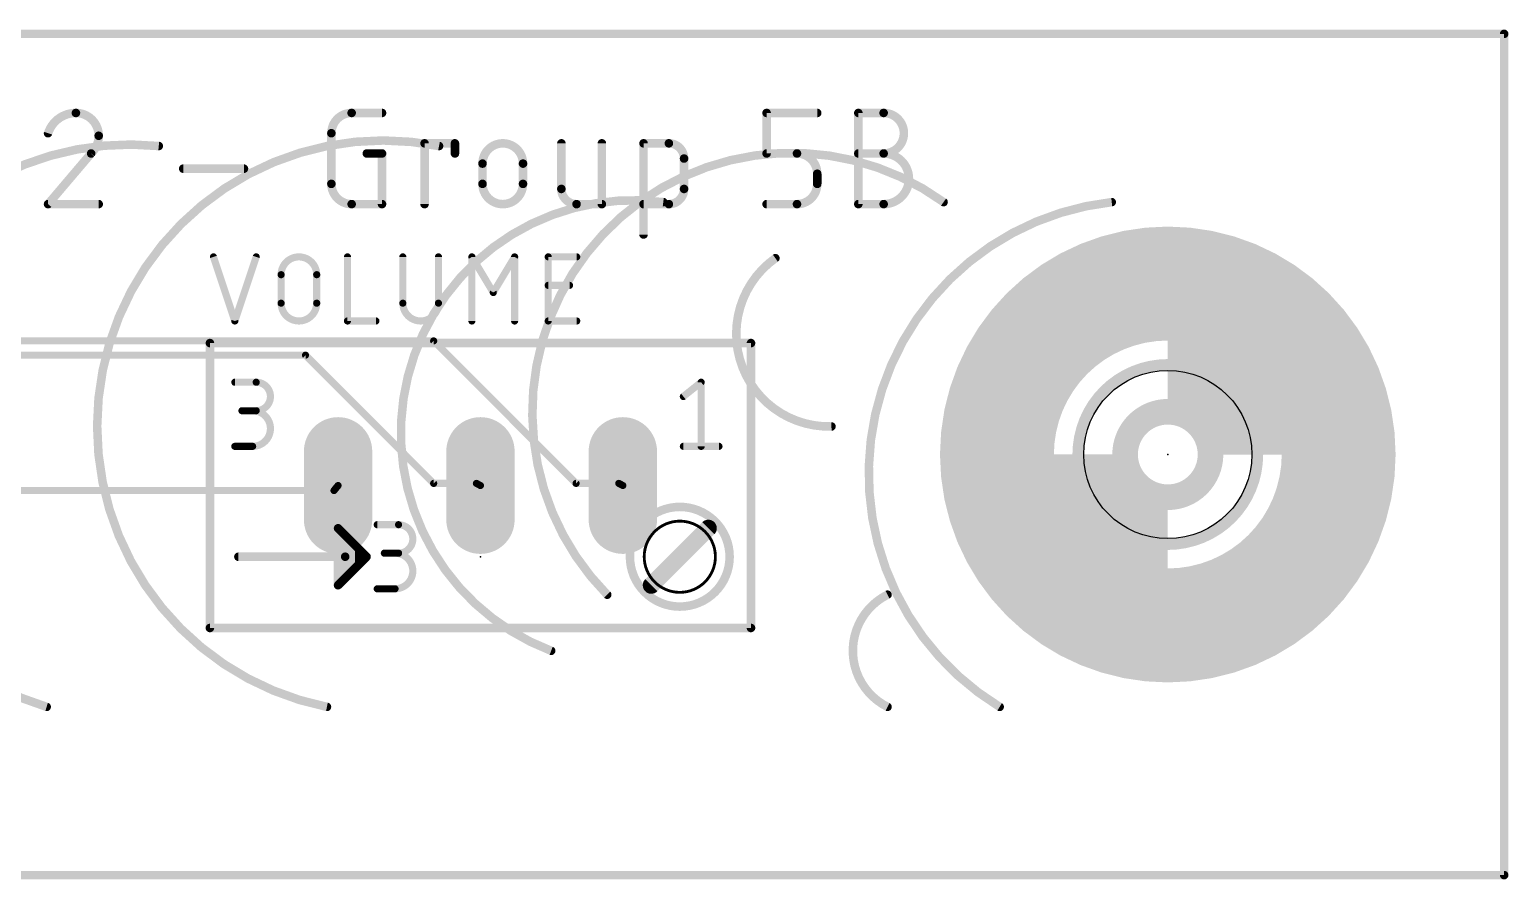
# Model space of a CAD drawing. Extents: x 0 to 140, y 0 to 15.
# Drawn here: x 113.7 to 140.08, y -0.08 to 15.08 of the extents above; entities that cross this region are included whole.
import ezdxf

# ---------------------------------------------------------------- set-up
doc = ezdxf.new("R2010")
doc.units = 0
for name, color, linetype in [('1', 12, 'CONTINUOUS'), ('17', 110, 'CONTINUOUS'), ('20', 31, 'CONTINUOUS'), ('21', 253, 'CONTINUOUS'), ('22', 253, 'CONTINUOUS'), ('23', 53, 'CONTINUOUS'), ('25', 253, 'CONTINUOUS'), ('39', 12, 'CONTINUOUS'), ('40', 132, 'CONTINUOUS'), ('41', 12, 'CONTINUOUS'), ('42', 132, 'CONTINUOUS'), ('51', 253, 'CONTINUOUS')]:
    doc.layers.add(name, color=color, linetype=linetype)

# ---------------------------------------------------------------- blocks, each defined once
blk = doc.blocks.new('LONGP100')
at = {"const_width": 1}
blk.add_lwpolyline([(-0.5, 0), (0.5, 0)], dxfattribs=at)
at = {"const_width": 0.5}
for points in [[(-0.5, 0.25, 1), (-0.5, -0.25)], [(0.5, -0.25, 1), (0.5, 0.25)]]:
    blk.add_lwpolyline(points, format="xyb", dxfattribs=at)

msp = doc.modelspace()

# ---------------------------------------------------------------- linework, layer by layer
at = {"layer": '1', "const_width": 0.127}
for points in [[(80.772, 9.525), (120.904, 9.525)], [(120.904, 9.525), (123.444, 6.985)], [(80.899, 9.271), (118.618, 9.271)], [(118.618, 9.271), (120.904, 6.985)], [(96.647, 6.858), (119.126, 6.858)], [(119.126, 6.858), (119.1987, 6.9469)], [(120.904, 6.985), (121.666, 6.985)], [(121.666, 6.985), (121.7387, 6.9469)], [(123.444, 6.985), (124.206, 6.985)], [(124.206, 6.985), (124.2787, 6.9469)]]:
    msp.add_lwpolyline(points, dxfattribs=at)
at = {"layer": '1', "const_width": 0.0635}
for points in [[(120.9265, 9.5475, 1), (120.8815, 9.5025)], [(120.904, 9.4932, 1), (120.904, 9.5568)], [(118.6405, 9.2935, 1), (118.5955, 9.2485)], [(118.618, 9.2393, 1), (118.618, 9.3028)], [(119.1014, 6.8781, 1), (119.1506, 6.8379)], [(119.126, 6.8263, 1), (119.126, 6.8898)], [(119.2233, 6.9268, 1), (119.1741, 6.967)], [(120.904, 7.0168, 1), (120.904, 6.9533)], [(120.8815, 6.9625, 1), (120.9265, 7.0075)], [(121.6807, 7.0131, 1), (121.6513, 6.9569)], [(121.666, 6.9533, 1), (121.666, 7.0168)], [(121.7239, 6.9188, 1), (121.7534, 6.975)], [(123.444, 7.0168, 1), (123.444, 6.9533)], [(123.4215, 6.9625, 1), (123.4665, 7.0075)], [(124.2207, 7.0131, 1), (124.1913, 6.9569)], [(124.206, 6.9533, 1), (124.206, 7.0168)], [(124.2639, 6.9188, 1), (124.2934, 6.975)]]:
    msp.add_lwpolyline(points, format="xyb", dxfattribs=at)
at = {"layer": '20', "const_width": 0.1524}
for points in [[(0, 15), (140, 15)], [(140, 15), (140, 0)], [(140, 0), (0, 0)]]:
    msp.add_lwpolyline(points, dxfattribs=at)
at = {"layer": '20', "const_width": 0.0762}
for points in [[(140.0381, 15, 1), (139.9619, 15)], [(140, 14.9619, 1), (140, 15.0381)], [(139.9619, 0, 1), (140.0381, 0)], [(140, -0.0381, 1), (140, 0.0381)]]:
    msp.add_lwpolyline(points, format="xyb", dxfattribs=at)
at = {"layer": '20'}
msp.add_circle((134, 7.5), 1.5, dxfattribs=at)
at = {"layer": '21'}
for points, const_width in [([(114.5223, 13.5897, 0.3252), (114.0256, 13.2284)], 0.1524), ([(114.9287, 13.1833, 0.4142), (114.5223, 13.5897)], 0.1524), ([(114.5223, 13.6278, 1), (114.5223, 13.5516)], 0.0762), ([(114.5223, 13.5516, 1), (114.5223, 13.6278)], 0.0762), ([(119.4409, 13.5897, 0.4142), (119.0797, 13.2284)], 0.1524), ([(119.4409, 13.6278, 1), (119.4409, 13.5516)], 0.0762), ([(119.4409, 13.5516, 1), (119.4409, 13.6278)], 0.0762), ([(119.9828, 13.5516, 1), (119.9828, 13.6278)], 0.0762), ([(126.8813, 13.5897, 1), (126.8051, 13.5897)], 0.0762), ([(126.8432, 13.6278, 1), (126.8432, 13.5516)], 0.0762), ([(127.7463, 13.5516, 1), (127.7463, 13.6278)], 0.0762), ([(128.5176, 13.5897, 1), (128.4414, 13.5897)], 0.0762), ([(128.4795, 13.6278, 1), (128.4795, 13.5516)], 0.0762), ([(128.931, 12.8672, 1), (128.931, 13.5897)], 0.1524), ([(128.931, 13.6278, 1), (128.931, 13.5516)], 0.0762), ([(128.931, 13.5516, 1), (128.931, 13.6278)], 0.0762), ([(113.9893, 13.2402, 1), (114.0618, 13.2167)], 0.0762), ([(114.7932, 12.8672, 0.2053), (114.9287, 13.1833)], 0.1524), ([(114.9668, 13.1833, 1), (114.8906, 13.1833)], 0.0762), ([(114.8906, 13.1833, 1), (114.9668, 13.1833)], 0.0762), ([(119.1178, 13.2284, 1), (119.0416, 13.2284)], 0.0762), ([(119.0416, 13.2284, 1), (119.1178, 13.2284)], 0.0762), ([(114.7669, 12.8948, 1), (114.8195, 12.8396)], 0.0762), ([(114.8222, 12.8425, 1), (114.7642, 12.8919)], 0.0762), ([(119.7118, 12.9053, 1), (119.7118, 12.8291)], 0.0762), ([(120.0209, 12.8672, 1), (119.9447, 12.8672)], 0.0762), ([(119.9828, 12.8291, 1), (119.9828, 12.9053)], 0.0762), ([(120.7797, 13.0478, 1), (120.7035, 13.0478)], 0.0762), ([(120.7416, 13.0859, 1), (120.7416, 13.0097)], 0.0762), ([(121.3216, 13.0478, 1), (121.2454, 13.0478)], 0.0762), ([(121.2835, 13.0097, 1), (121.2835, 13.0859)], 0.0762), ([(122.4977, 12.6866, 1), (121.7752, 12.6866)], 0.1524), ([(123.2201, 13.0478, 1), (123.1439, 13.0478)], 0.0762), ([(123.9426, 13.0478, 1), (123.8664, 13.0478)], 0.0762), ([(124.6863, 13.0478, 1), (124.6101, 13.0478)], 0.0762), ([(124.6482, 13.0859, 1), (124.6482, 13.0097)], 0.0762), ([(125.3707, 12.7769, 0.4142), (125.0998, 13.0478)], 0.1524), ([(125.0998, 13.0859, 1), (125.0998, 13.0097)], 0.0762), ([(125.0998, 13.0097, 1), (125.0998, 13.0859)], 0.0762), ([(126.8432, 12.9053, 1), (126.8432, 12.8291)], 0.0762), ([(127.7463, 12.5059, 0.4142), (127.385, 12.8672)], 0.1524), ([(127.385, 12.9053, 1), (127.385, 12.8291)], 0.0762), ([(127.385, 12.8291, 1), (127.385, 12.9053)], 0.0762), ([(128.4795, 12.9053, 1), (128.4795, 12.8291)], 0.0762), ([(128.931, 11.9641, 1), (128.931, 12.8672)], 0.1524), ([(128.931, 12.9053, 1), (128.931, 12.8291)], 0.0762), ([(128.931, 12.9053, 1), (128.931, 12.8291)], 0.0762), ([(128.931, 12.8291, 1), (128.931, 12.9053)], 0.0762), ([(116.4363, 12.6344, 1), (116.4363, 12.5582)], 0.0762), ([(117.52, 12.5582, 1), (117.52, 12.6344)], 0.0762), ([(121.2454, 12.8672, 1), (121.3216, 12.8672)], 0.0762), ([(121.8133, 12.6866, 1), (121.7371, 12.6866)], 0.0762), ([(121.7371, 12.6866, 1), (121.8133, 12.6866)], 0.0762), ([(122.5358, 12.6866, 1), (122.4596, 12.6866)], 0.0762), ([(122.4596, 12.6866, 1), (122.5358, 12.6866)], 0.0762), ([(125.4088, 12.7769, 1), (125.3326, 12.7769)], 0.0762), ([(125.3326, 12.7769, 1), (125.4088, 12.7769)], 0.0762), ([(126.8051, 12.8672, 1), (126.8813, 12.8672)], 0.0762), ([(119.0797, 12.3253, 0.4142), (119.4409, 11.9641)], 0.1524), ([(119.1178, 12.3253, 1), (119.0416, 12.3253)], 0.0762), ([(121.7752, 12.3253, 1), (122.4977, 12.3253)], 0.1524), ([(121.8133, 12.3253, 1), (121.7371, 12.3253)], 0.0762), ([(122.5358, 12.3253, 1), (122.4596, 12.3253)], 0.0762), ([(127.385, 11.9641, 0.4142), (127.7463, 12.3253)], 0.1524), ([(127.7844, 12.5059, 1), (127.7082, 12.5059)], 0.0762), ([(127.7082, 12.5059, 1), (127.7844, 12.5059)], 0.0762), ([(127.7844, 12.3253, 1), (127.7082, 12.3253)], 0.0762), ([(119.0416, 12.3253, 1), (119.1178, 12.3253)], 0.0762), ([(121.7371, 12.3253, 1), (121.8133, 12.3253)], 0.0762), ([(122.4596, 12.3253, 1), (122.5358, 12.3253)], 0.0762), ([(123.182, 12.235, 0.4142), (123.4529, 11.9641)], 0.1524), ([(123.2201, 12.235, 1), (123.1439, 12.235)], 0.0762), ([(123.1439, 12.235, 1), (123.2201, 12.235)], 0.0762), ([(125.0998, 11.9641, 0.4142), (125.3707, 12.235)], 0.1524), ([(125.4088, 12.235, 1), (125.3326, 12.235)], 0.0762), ([(125.3326, 12.235, 1), (125.4088, 12.235)], 0.0762), ([(127.7082, 12.3253, 1), (127.7844, 12.3253)], 0.0762), ([(113.9965, 11.9888, 1), (114.0546, 11.9394)], 0.0762), ([(114.0256, 12.0022, 1), (114.0256, 11.926)], 0.0762), ([(114.9287, 11.926, 1), (114.9287, 12.0022)], 0.0762), ([(119.4409, 12.0022, 1), (119.4409, 11.926)], 0.0762), ([(119.4409, 11.926, 1), (119.4409, 12.0022)], 0.0762), ([(119.9447, 11.9641, 1), (120.0209, 11.9641)], 0.0762), ([(119.9828, 11.926, 1), (119.9828, 12.0022)], 0.0762), ([(120.7035, 11.9641, 1), (120.7797, 11.9641)], 0.0762), ([(123.4529, 12.0022, 1), (123.4529, 11.926)], 0.0762), ([(123.4529, 11.926, 1), (123.4529, 12.0022)], 0.0762), ([(123.8664, 11.9641, 1), (123.9426, 11.9641)], 0.0762), ([(123.9045, 11.926, 1), (123.9045, 12.0022)], 0.0762), ([(124.6482, 12.0022, 1), (124.6482, 11.926)], 0.0762), ([(125.0998, 12.0022, 1), (125.0998, 11.926)], 0.0762), ([(125.0998, 11.926, 1), (125.0998, 12.0022)], 0.0762), ([(126.8432, 12.0022, 1), (126.8432, 11.926)], 0.0762), ([(127.385, 12.0022, 1), (127.385, 11.926)], 0.0762), ([(127.385, 11.926, 1), (127.385, 12.0022)], 0.0762), ([(128.4795, 12.0022, 1), (128.4795, 11.926)], 0.0762), ([(128.4414, 11.9641, 1), (128.5176, 11.9641)], 0.0762), ([(128.931, 12.0022, 1), (128.931, 11.926)], 0.0762), ([(128.931, 11.926, 1), (128.931, 12.0022)], 0.0762), ([(124.6101, 11.4222, 1), (124.6863, 11.4222)], 0.0762), ([(127, 11, 0.7421), (128, 8)], 0.1524), ([(127.022, 10.9689, 1), (126.978, 11.0311)], 0.0762), ([(134, 4.071, 1), (134, 10.929, 1), (134, 4.071)], 0.1524), ([(116.9127, 9.525, 1), (116.9127, 9.4488)], 0.0762), ([(116.9508, 9.4869, 1), (116.8746, 9.4869)], 0.0762), ([(126.6028, 9.4869, 1), (126.5266, 9.4869)], 0.0762), ([(126.5647, 9.4488, 1), (126.5647, 9.525)], 0.0762), ([(134, 5.9, 1), (134, 9.1, 1), (134, 5.9)], 0.2032), ([(117.3572, 8.8202, 1), (117.3572, 8.7567)], 0.0635), ([(117.7382, 8.8202, 1), (117.7382, 8.7567)], 0.0635), ([(117.7382, 8.2804, 1), (117.7382, 8.7884)], 0.127), ([(117.7382, 8.7567, 1), (117.7382, 8.8202)], 0.0635), ([(125.7074, 8.7884, 1), (125.6439, 8.7884)], 0.0635), ([(125.6955, 8.7636, 1), (125.6558, 8.8132)], 0.0635), ([(125.3383, 8.5592, 1), (125.378, 8.5096)], 0.0635), ([(117.4842, 8.3122, 1), (117.4842, 8.2487)], 0.0635), ([(117.6747, 8.3122, 1), (117.6747, 8.2487)], 0.0635), ([(117.6747, 7.6454, 1), (117.6747, 8.2804)], 0.127), ([(117.7382, 8.3122, 1), (117.7382, 8.2487)], 0.0635), ([(117.7382, 8.2487, 1), (117.7382, 8.3122)], 0.0635), ([(128.0011, 7.9619, 1), (127.9989, 8.0381)], 0.0762), ([(117.3572, 7.6772, 1), (117.3572, 7.6137)], 0.0635), ([(117.6747, 7.6772, 1), (117.6747, 7.6137)], 0.0635), ([(117.6747, 7.6137, 1), (117.6747, 7.6772)], 0.0635), ([(125.3582, 7.6772, 1), (125.3582, 7.6137)], 0.0635), ([(125.6439, 7.6454, 1), (125.7074, 7.6454)], 0.0635), ([(125.9932, 7.6137, 1), (125.9932, 7.6772)], 0.0635), ([(125.2947, 5.0419, 1), (125.2947, 6.3119, 1), (125.2947, 5.0419)], 0.0508), ([(125.8566, 6.131, 1), (125.7488, 6.2388)], 0.1524), ([(124.7328, 5.2228, 1), (124.8406, 5.115)], 0.1524), ([(129, 5, 0.618), (129, 3)], 0.1524), ([(129.017, 4.9659, 1), (128.983, 5.0341)], 0.0762), ([(116.9127, 4.445, 1), (116.9127, 4.3688)], 0.0762), ([(116.8746, 4.4069, 1), (116.9508, 4.4069)], 0.0762), ([(126.5266, 4.4069, 1), (126.6028, 4.4069)], 0.0762), ([(126.5647, 4.3688, 1), (126.5647, 4.445)], 0.0762), ([(128.983, 2.9659, 1), (129.017, 3.0341)], 0.0762)]:
    msp.add_lwpolyline(points, format="xyb", dxfattribs=dict(at, const_width=const_width))
for points, const_width in [([(119.4409, 13.5897), (119.9828, 13.5897)], 0.1524), ([(126.8432, 12.8672), (126.8432, 13.5897)], 0.1524), ([(126.8432, 13.5897), (127.7463, 13.5897)], 0.1524), ([(128.4795, 11.9641), (128.4795, 13.5897)], 0.1524), ([(128.4795, 13.5897), (128.931, 13.5897)], 0.1524), ([(119.0797, 12.3253), (119.0797, 13.2284)], 0.1524), ([(114.7932, 12.8672), (114.0256, 11.9641)], 0.1524), ([(119.7118, 12.8672), (119.9828, 12.8672)], 0.1524), ([(119.9828, 12.8672), (119.9828, 11.9641)], 0.1524), ([(120.7416, 11.9641), (120.7416, 13.0478)], 0.1524), ([(120.7416, 13.0478), (121.2835, 13.0478)], 0.1524), ([(121.2835, 13.0478), (121.2835, 12.8672)], 0.1524), ([(123.182, 13.0478), (123.182, 12.235)], 0.1524), ([(123.9045, 11.9641), (123.9045, 13.0478)], 0.1524), ([(124.6482, 11.4222), (124.6482, 13.0478)], 0.1524), ([(124.6482, 13.0478), (125.0998, 13.0478)], 0.1524), ([(127.385, 12.8672), (126.8432, 12.8672)], 0.1524), ([(128.4795, 12.8672), (128.931, 12.8672)], 0.1524), ([(116.4363, 12.5963), (117.52, 12.5963)], 0.1524), ([(121.7752, 12.3253), (121.7752, 12.6866)], 0.1524), ([(122.4977, 12.6866), (122.4977, 12.3253)], 0.1524), ([(125.3707, 12.7769), (125.3707, 12.235)], 0.1524), ([(127.7463, 12.3253), (127.7463, 12.5059)], 0.1524), ([(114.0256, 11.9641), (114.9287, 11.9641)], 0.1524), ([(119.9828, 11.9641), (119.4409, 11.9641)], 0.1524), ([(123.4529, 11.9641), (123.9045, 11.9641)], 0.1524), ([(125.0998, 11.9641), (124.6482, 11.9641)], 0.1524), ([(126.8432, 11.9641), (127.385, 11.9641)], 0.1524), ([(128.931, 11.9641), (128.4795, 11.9641)], 0.1524), ([(116.9127, 9.4869), (126.5647, 9.4869)], 0.1524), ([(116.9127, 4.4069), (116.9127, 9.4869)], 0.1524), ([(126.5647, 9.4869), (126.5647, 4.4069)], 0.1524), ([(117.3572, 8.7884), (117.7382, 8.7884)], 0.127), ([(125.3582, 8.5344), (125.6757, 8.7884)], 0.127), ([(125.6757, 8.7884), (125.6757, 7.6454)], 0.127), ([(117.7382, 8.2804), (117.4842, 8.2804)], 0.127), ([(117.3572, 7.6454), (117.6747, 7.6454)], 0.127), ([(125.3582, 7.6454), (125.9932, 7.6454)], 0.127), ([(125.8027, 6.1849), (124.7867, 5.1689)], 0.3048), ([(116.9127, 4.4069), (126.5647, 4.4069)], 0.1524)]:
    msp.add_lwpolyline(points, dxfattribs=dict(at, const_width=const_width))
at = {"layer": '22'}
for points, const_width in [([(116, 13, 0.9084), (114, 3)], 0.1524), ([(121, 13, 1), (119, 3)], 0.1524), ([(115.9961, 12.9621, 1), (116.0039, 13.0379)], 0.0762), ([(120.9925, 12.9626, 1), (121.0075, 13.0374)], 0.0762), ([(130, 12, 0.9207), (124, 5)], 0.1524), ([(125, 12, 0.8892), (123, 4)], 0.1524), ([(124.9951, 11.9622, 1), (125.0049, 12.0378)], 0.0762), ([(133, 12, 0.7152), (131, 3)], 0.1524), ([(129.9777, 11.9691, 1), (130.0223, 12.0309)], 0.0762), ([(133.0042, 11.9621, 1), (132.9958, 12.0379)], 0.0762), ([(123.9729, 4.9732, 1), (124.0271, 5.0268)], 0.0762), ([(122.9865, 3.9644, 1), (123.0135, 4.0356)], 0.0762), ([(113.989, 2.9635, 1), (114.011, 3.0365)], 0.0762), ([(118.9925, 2.9626, 1), (119.0075, 3.0374)], 0.0762), ([(130.9802, 2.9675, 1), (131.0198, 3.0325)], 0.0762)]:
    msp.add_lwpolyline(points, format="xyb", dxfattribs=dict(at, const_width=const_width))
at = {"layer": '23'}
for p in [(134, 7.5), (121.7387, 5.6769)]:
    msp.add_point(p, dxfattribs=at)
at = {"layer": '25'}
for points, const_width in [([(117.0063, 11.0337, 1), (116.946, 11.0136)], 0.0635), ([(117.7683, 11.0136, 1), (117.708, 11.0337)], 0.0635), ([(118.8177, 10.7061, 1), (118.1827, 10.7061)], 0.127), ([(119.3981, 11.0236, 1), (119.3346, 11.0236)], 0.0635), ([(120.3861, 11.0236, 1), (120.3226, 11.0236)], 0.0635), ([(121.0211, 11.0236, 1), (120.9576, 11.0236)], 0.0635), ([(121.6135, 11.04, 1), (121.559, 11.0073)], 0.0635), ([(121.618, 11.0236, 1), (121.5545, 11.0236)], 0.0635), ([(122.38, 11.0236, 1), (122.3165, 11.0236)], 0.0635), ([(122.3755, 11.0073, 1), (122.321, 11.04)], 0.0635), ([(122.9477, 11.0554, 1), (122.9477, 10.9919)], 0.0635), ([(122.9795, 11.0236, 1), (122.916, 11.0236)], 0.0635), ([(123.4557, 10.9919, 1), (123.4557, 11.0554)], 0.0635), ([(118.2144, 10.7061, 1), (118.1509, 10.7061)], 0.0635), ([(118.1509, 10.7061, 1), (118.2144, 10.7061)], 0.0635), ([(118.8494, 10.7061, 1), (118.7859, 10.7061)], 0.0635), ([(118.7859, 10.7061, 1), (118.8494, 10.7061)], 0.0635), ([(122.9477, 10.5474, 1), (122.9477, 10.4839)], 0.0635), ([(123.3287, 10.4839, 1), (123.3287, 10.5474)], 0.0635), ([(121.94, 10.405, 1), (121.9945, 10.3723)], 0.0635), ([(121.94, 10.3723, 1), (121.9945, 10.405)], 0.0635), ([(118.2144, 10.1981, 1), (118.1509, 10.1981)], 0.0635), ([(118.1509, 10.1981, 1), (118.2144, 10.1981)], 0.0635), ([(118.1827, 10.1981, 1), (118.8177, 10.1981)], 0.127), ([(118.8494, 10.1981, 1), (118.7859, 10.1981)], 0.0635), ([(118.7859, 10.1981, 1), (118.8494, 10.1981)], 0.0635), ([(120.3861, 10.1981, 1), (120.3226, 10.1981)], 0.0635), ([(120.3226, 10.1981, 1), (120.3861, 10.1981)], 0.0635), ([(120.3544, 10.1981, 1), (120.9894, 10.1981)], 0.127), ([(121.0211, 10.1981, 1), (120.9576, 10.1981)], 0.0635), ([(120.9576, 10.1981, 1), (121.0211, 10.1981)], 0.0635), ([(117.327, 9.8907, 1), (117.3873, 9.8706)], 0.0635), ([(117.327, 9.8706, 1), (117.3873, 9.8907)], 0.0635), ([(119.3663, 9.9124, 1), (119.3663, 9.8489)], 0.0635), ([(119.3346, 9.8806, 1), (119.3981, 9.8806)], 0.0635), ([(119.8743, 9.8489, 1), (119.8743, 9.9124)], 0.0635), ([(121.5545, 9.8806, 1), (121.618, 9.8806)], 0.0635), ([(122.3165, 9.8806, 1), (122.38, 9.8806)], 0.0635), ([(122.9477, 9.9124, 1), (122.9477, 9.8489)], 0.0635), ([(122.916, 9.8806, 1), (122.9795, 9.8806)], 0.0635), ([(123.4557, 9.8489, 1), (123.4557, 9.9124)], 0.0635)]:
    msp.add_lwpolyline(points, format="xyb", dxfattribs=dict(at, const_width=const_width))
at = {"layer": '25', "const_width": 0.127}
for points in [[(116.9762, 11.0236), (117.3572, 9.8806)], [(117.3572, 9.8806), (117.7382, 11.0236)], [(119.3663, 11.0236), (119.3663, 9.8806)], [(120.3544, 11.0236), (120.3544, 10.1981)], [(120.9894, 10.1981), (120.9894, 11.0236)], [(121.5863, 9.8806), (121.5863, 11.0236)], [(121.5863, 11.0236), (121.9673, 10.3886)], [(121.9673, 10.3886), (122.3483, 11.0236)], [(122.3483, 11.0236), (122.3483, 9.8806)], [(122.9477, 9.8806), (122.9477, 11.0236)], [(122.9477, 11.0236), (123.4557, 11.0236)], [(118.1827, 10.1981), (118.1827, 10.7061)], [(118.8177, 10.7061), (118.8177, 10.1981)], [(122.9477, 10.5156), (123.3287, 10.5156)], [(119.3663, 9.8806), (119.8743, 9.8806)], [(123.4557, 9.8806), (122.9477, 9.8806)]]:
    msp.add_lwpolyline(points, dxfattribs=at)
at = {"layer": '39', "const_width": 2.032}
msp.add_lwpolyline([(134, 4.452, 1), (134, 10.548, 1), (134, 4.452)], format="xyb", dxfattribs=at)
at = {"layer": '40', "const_width": 2.032}
msp.add_lwpolyline([(134, 4.452, 1), (134, 10.548, 1), (134, 4.452)], format="xyb", dxfattribs=at)
at = {"layer": '41', "const_width": 2.032}
msp.add_lwpolyline([(134, 4.452, 1), (134, 10.548, 1), (134, 4.452)], format="xyb", dxfattribs=at)
at = {"layer": '42', "const_width": 2.032}
msp.add_lwpolyline([(134, 4.452, 1), (134, 10.548, 1), (134, 4.452)], format="xyb", dxfattribs=at)
at = {"layer": '51'}
for points, const_width in [([(136.159, 7.5, 0.4142), (134, 9.659)], 2.4892), ([(131.841, 7.5, 0.4142), (134, 5.341)], 2.4892), ([(134, 6.738, 1), (134, 8.262, 1), (134, 6.738)], 0.4572), ([(125.2947, 4.7879, 1), (125.2947, 6.5659, 1), (125.2947, 4.7879)], 0.1524), ([(119.2256, 6.2119, 1), (119.1717, 6.158)], 0.0762), ([(119.2368, 6.1849, 1), (119.1606, 6.1849)], 0.0762), ([(119.3526, 6.0849, 1), (119.2987, 6.031)], 0.0762), ([(119.3638, 6.0579, 1), (119.2876, 6.0579)], 0.0762), ([(119.2987, 6.031, 1), (119.3526, 6.0849)], 0.0762), ([(119.8972, 6.2802, 1), (119.8972, 6.2167)], 0.0635), ([(120.2782, 5.7404, 1), (120.2782, 6.2484)], 0.127), ([(120.2782, 6.2802, 1), (120.2782, 6.2167)], 0.0635), ([(120.2782, 6.2167, 1), (120.2782, 6.2802)], 0.0635), ([(119.4796, 5.9579, 1), (119.4257, 5.904)], 0.0762), ([(119.4908, 5.9309, 1), (119.4146, 5.9309)], 0.0762), ([(119.4257, 5.904, 1), (119.4796, 5.9579)], 0.0762), ([(119.6066, 5.8309, 1), (119.5527, 5.777)], 0.0762), ([(119.6178, 5.8039, 1), (119.5416, 5.8039)], 0.0762), ([(119.5527, 5.777, 1), (119.6066, 5.8309)], 0.0762), ([(120.0242, 5.7722, 1), (120.0242, 5.7087)], 0.0635), ([(120.2147, 5.1054, 1), (120.2147, 5.7404)], 0.127), ([(120.2147, 5.7722, 1), (120.2147, 5.7087)], 0.0635), ([(120.2782, 5.7722, 1), (120.2782, 5.7087)], 0.0635), ([(120.2782, 5.7087, 1), (120.2782, 5.7722)], 0.0635), ([(117.4207, 5.715, 1), (117.4207, 5.6388)], 0.0762), ([(119.3257, 5.715, 1), (119.3257, 5.6388)], 0.0762), ([(119.3638, 5.6769, 1), (119.2876, 5.6769)], 0.0762), ([(119.2876, 5.6769, 1), (119.3638, 5.6769)], 0.0762), ([(119.3257, 5.6388, 1), (119.3257, 5.715)], 0.0762), ([(119.5527, 5.5769, 1), (119.6066, 5.523)], 0.0762), ([(119.5416, 5.5499, 1), (119.6178, 5.5499)], 0.0762), ([(119.6066, 5.523, 1), (119.5527, 5.5769)], 0.0762), ([(119.7336, 5.65, 1), (119.6797, 5.7039)], 0.0762), ([(119.6797, 5.65, 1), (119.7336, 5.7039)], 0.0762), ([(119.7067, 5.6388, 1), (119.7067, 5.715)], 0.0762), ([(119.2987, 5.3229, 1), (119.3526, 5.269)], 0.0762), ([(119.2876, 5.2959, 1), (119.3638, 5.2959)], 0.0762), ([(119.3526, 5.269, 1), (119.2987, 5.3229)], 0.0762), ([(119.4257, 5.4499, 1), (119.4796, 5.396)], 0.0762), ([(119.4146, 5.4229, 1), (119.4908, 5.4229)], 0.0762), ([(119.4796, 5.396, 1), (119.4257, 5.4499)], 0.0762), ([(119.1717, 5.1959, 1), (119.2256, 5.142)], 0.0762), ([(119.1606, 5.1689, 1), (119.2368, 5.1689)], 0.0762), ([(119.8972, 5.1372, 1), (119.8972, 5.0737)], 0.0635), ([(120.2147, 5.1372, 1), (120.2147, 5.0737)], 0.0635), ([(120.2147, 5.0737, 1), (120.2147, 5.1372)], 0.0635)]:
    msp.add_lwpolyline(points, format="xyb", dxfattribs=dict(at, const_width=const_width))
for points, const_width in [([(119.3257, 6.0579), (119.1987, 6.1849)], 0.1524), ([(119.1987, 6.1849), (119.1987, 5.1689)], 0.1524), ([(119.4527, 5.9309), (119.3257, 6.0579)], 0.1524), ([(119.3257, 5.6769), (119.3257, 6.0579)], 0.1524), ([(119.8972, 6.2484), (120.2782, 6.2484)], 0.127), ([(119.4527, 5.4229), (119.4527, 5.9309)], 0.1524), ([(119.5797, 5.8039), (119.4527, 5.9309)], 0.1524), ([(119.7067, 5.6769), (119.5797, 5.8039)], 0.1524), ([(119.5797, 5.5499), (119.5797, 5.8039)], 0.1524), ([(120.2782, 5.7404), (120.0242, 5.7404)], 0.127), ([(117.4207, 5.6769), (119.3257, 5.6769)], 0.1524), ([(119.7067, 5.6769), (119.3257, 5.6769)], 0.1524), ([(119.3257, 5.2959), (119.3257, 5.6769)], 0.1524), ([(119.5797, 5.5499), (119.4527, 5.4229)], 0.1524), ([(119.7067, 5.6769), (119.5797, 5.5499)], 0.1524), ([(119.1987, 5.1689), (119.3257, 5.2959)], 0.1524), ([(119.4527, 5.4229), (119.3257, 5.2959)], 0.1524), ([(119.8972, 5.1054), (120.2147, 5.1054)], 0.127)]:
    msp.add_lwpolyline(points, dxfattribs=dict(at, const_width=const_width))

# ---------------------------------------------------------------- block references
at = {"layer": '17', "xscale": 1.2192, "yscale": 1.2192, "rotation": 90}
for p in [(119.1987, 6.9469), (119.1987, 6.9469), (121.7387, 6.9469), (121.7387, 6.9469), (124.2787, 6.9469), (124.2787, 6.9469)]:
    msp.add_blockref('LONGP100', p, dxfattribs=at)

doc.saveas('drawing.dxf')
